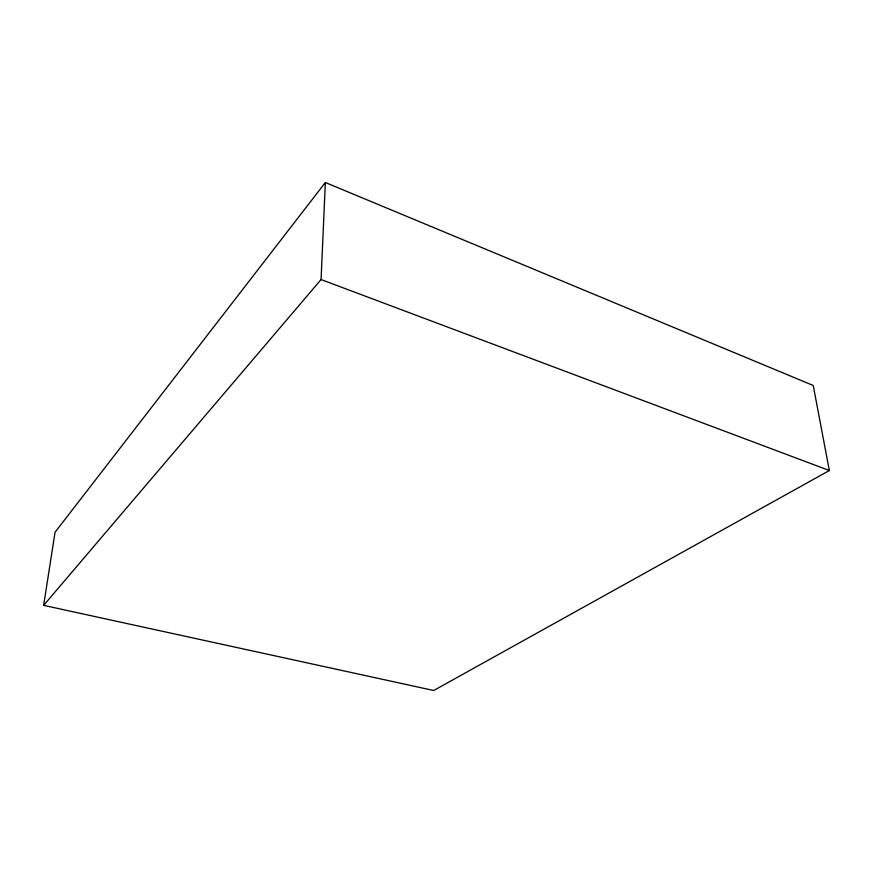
<?xml version="1.0" encoding="UTF-8"?>
<svg xmlns="http://www.w3.org/2000/svg" width="873" height="873" viewBox="0 0 873 873"><rect width="100%" height="100%" fill="white"/><g stroke="black" fill="none" stroke-linecap="round" stroke-linejoin="round"><path stroke-width="1.31" d="M43.65 605.36L321.078 279.546L325.345 182.501L813.232 385.484L829.35 470.525L433.706 690.499L43.65 605.36L55.054 532.246L325.345 182.501M321.078 279.546L829.35 470.525"/></g></svg>
